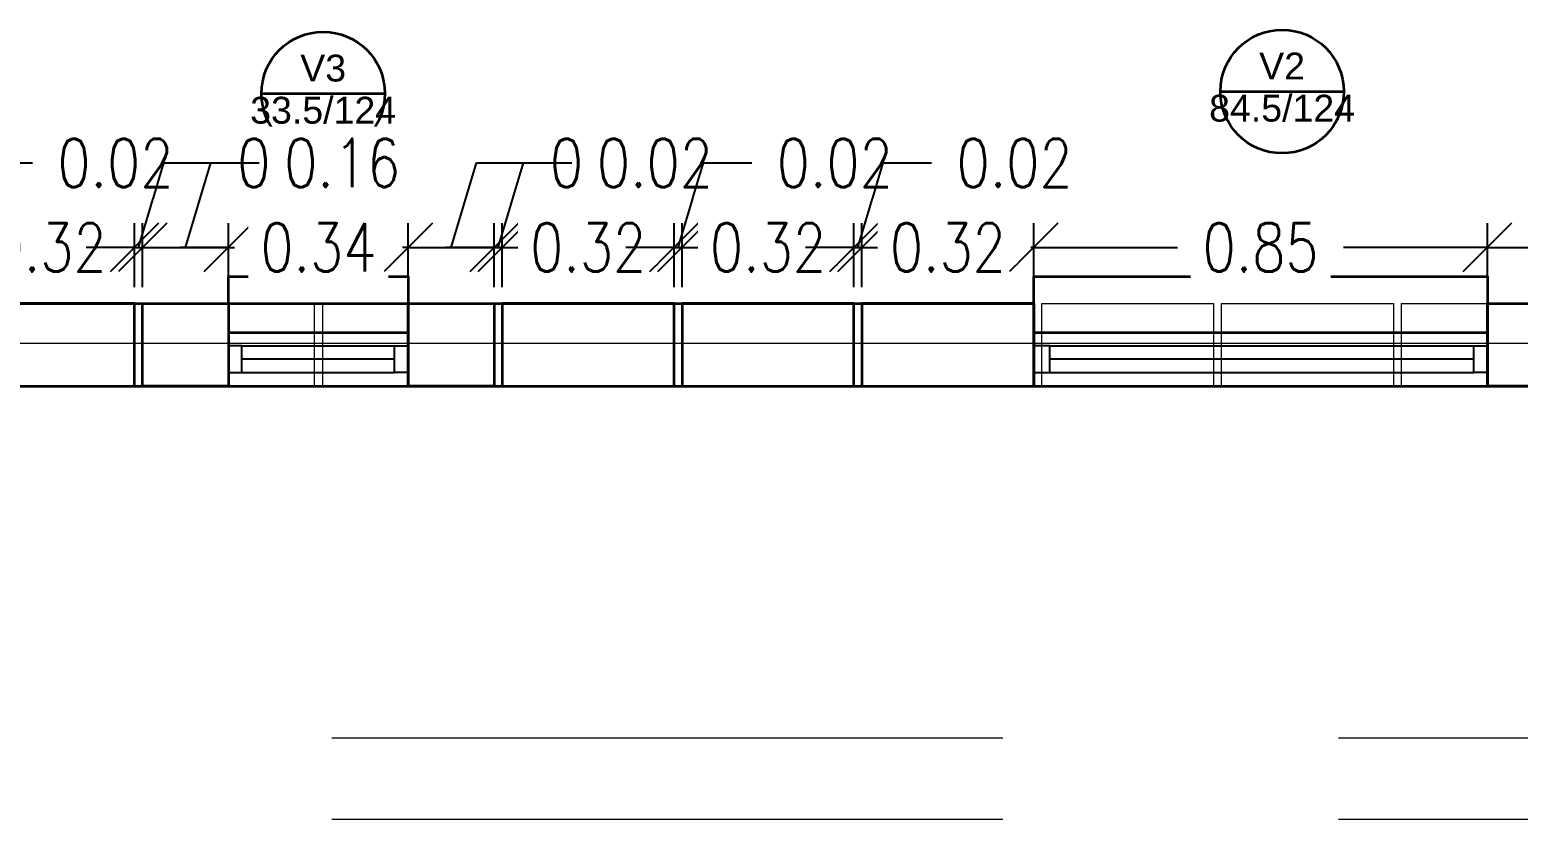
# Model space of a CAD drawing. Header units: metres. Extents: x 45 to 666, y -23 to 325.
# Drawn here: x 207.393 to 210.166, y 66.195 to 67.665 of the extents above; entities that cross this region are included whole.
import ezdxf
from ezdxf.enums import TextEntityAlignment as Align

# ---------------------------------------------------------------- set-up
doc = ezdxf.new("R2010")
doc.units = ezdxf.units.M
doc.header["$LTSCALE"] = 5
doc.header["$MEASUREMENT"] = 0
doc.linetypes.add('HIDDEN', pattern=[0.375, 0.25, -0.125])
doc.layers.get('0').update_dxf_attribs({"color": 30})
doc.layers.get('DEFPOINTS').update_dxf_attribs({"color": 210})
for name, color, linetype, lineweight in [('A-ANNO-DIMS', 3, 'Continuous', 18), ('A-ANNO-NOTE', 7, 'Continuous', 35), ('A-ANNO-SYMB', 3, 'Continuous', 18), ('A-ELEV-MBE1', 7, 'Continuous', 35), ('A-FLOR-OVHD', 3, 'HIDDEN', 18), ('A-GLAZ-FULL', 4, 'Continuous', 25), ('A-WALL-FULL', 7, 'Continuous', 35), ('A-WALL-FULL-EXTR', 7, 'Continuous', 35)]:
    doc.layers.add(name, color=color, linetype=linetype, lineweight=lineweight)
doc.styles.add('E-ARIAL', font='arial.ttf')
doc.styles.add('E-ROMANS', font='romans.shx', dxfattribs={"width": 0.8})
doc.dimstyles.new('E-0050_TICK_18', dxfattribs={"dimscale": 0.001, "dimtxt": 90, "dimasz": 90, "dimexe": 45, "dimexo": 30, "dimgap": 45, "dimtad": 0, "dimzin": 0, "dimdsep": 46, "dimtxsty": 'E-ROMANS', "dimblk": 'OBLIQUE', "dimcen": 45, "dimclrd": 256, "dimclre": 256, "dimclrt": 256, "dimadec": 0, "dimazin": 0, "dimtfac": 1, "dimtmove": 1, "dimatfit": 3, "dimldrblk": 'OPEN90', "dimfxl": 1, "dimtfill": 1, "dimtolj": 1, "dimtzin": 0, "dimarcsym": 0})

# ---------------------------------------------------------------- blocks, each defined once
blk = doc.blocks.new('TAG-WINDOW')
blk.add_lwpolyline([(-0.92, 0), (0.92, 0)])
blk.add_circle((0, 0), 0.92)
at = {"style": 'E-ARIAL'}
blk.add_attdef('V', text='', height=0.4, dxfattribs=at).set_placement((0, 0.06), align=Align.BOTTOM_CENTER)
blk.add_attdef('40/120', text='', height=0.4, dxfattribs=at).set_placement((0, -0.048), align=Align.TOP_CENTER)
blk = doc.blocks.new('_Oblique')
at = {"color": 0, "linetype": 'ByBlock', "lineweight": -2}
blk.add_line((-0.5, -0.5), (0.5, 0.5), dxfattribs=at)
blk = doc.blocks.new('*D378')
at = {"layer": 'A-ANNO-DIMS', "lineweight": -2, "transparency": 16777216}
for p, q in [((207.2606, 67.2598), (207.3078, 67.4173)), ((207.3078, 67.4173), (207.3978, 67.4173)), ((207.2531, 67.1856), (207.2531, 67.3048)), ((207.2681, 67.1856), (207.2681, 67.3048)), ((207.2531, 67.2598), (207.1631, 67.2598)), ((207.2531, 67.2598), (207.2681, 67.2598)), ((207.2531, 67.2598), (207.2681, 67.2598)), ((207.2681, 67.2598), (207.3581, 67.2598))]:
    blk.add_line(p, q, dxfattribs=at)
at = {"layer": 'DEFPOINTS', "color": 0, "transparency": 16777216}
for p in [(207.2681, 67.2598), (207.2531, 67.1556), (207.2681, 67.1556)]:
    blk.add_point(p, dxfattribs=at)
at = {"layer": 'A-ANNO-DIMS', "lineweight": -2, "transparency": 16777216, "xscale": 0.09, "yscale": 0.09, "zscale": 0.09}
blk.add_blockref('_Oblique', (207.2531, 67.2598), dxfattribs=at)
at = {"layer": 'A-ANNO-DIMS', "lineweight": -2, "transparency": 16777216, "xscale": 0.09, "yscale": 0.09, "zscale": 0.09, "rotation": 180}
blk.add_blockref('_Oblique', (207.2681, 67.2598), dxfattribs=at)
at = {"layer": 'A-ANNO-DIMS', "transparency": 16777216, "insert": (207.5525, 67.4173), "char_height": 0.09, "attachment_point": 5, "style": 'E-ROMANS', "bg_fill": 3, "box_fill_scale": 1.25, "bg_fill_color": 256, "bg_fill_true_color": 13158600, "bg_fill_transparency": 0}
blk.add_mtext('\\A1;0.02', dxfattribs=at)
blk = doc.blocks.new('_Open90')
at = {"color": 0, "linetype": 'ByBlock', "lineweight": -2}
for p, q in [((-0.5, 0.5), (0, 0)), ((0, 0), (-1, 0)), ((0, 0), (-0.5, -0.5))]:
    blk.add_line(p, q, dxfattribs=at)
blk = doc.blocks.new('*D379')
at = {"layer": 'A-ANNO-DIMS', "lineweight": -2, "transparency": 16777216}
for p, q in [((207.2681, 67.1856), (207.2681, 67.3048)), ((207.5881, 67.1856), (207.5881, 67.3048)), ((207.2681, 67.2598), (207.1781, 67.2598)), ((207.2681, 67.2598), (207.2733, 67.2598)), ((207.5881, 67.2598), (207.5828, 67.2598)), ((207.5881, 67.2598), (207.6781, 67.2598))]:
    blk.add_line(p, q, dxfattribs=at)
at = {"layer": 'DEFPOINTS', "color": 0, "transparency": 16777216}
for p in [(207.5881, 67.2598), (207.2681, 67.1556), (207.5881, 67.1556)]:
    blk.add_point(p, dxfattribs=at)
at = {"layer": 'A-ANNO-DIMS', "lineweight": -2, "transparency": 16777216, "xscale": 0.09, "yscale": 0.09, "zscale": 0.09}
blk.add_blockref('_Oblique', (207.2681, 67.2598), dxfattribs=at)
at = {"layer": 'A-ANNO-DIMS', "lineweight": -2, "transparency": 16777216, "xscale": 0.09, "yscale": 0.09, "zscale": 0.09, "rotation": 180}
blk.add_blockref('_Oblique', (207.5881, 67.2598), dxfattribs=at)
at = {"layer": 'A-ANNO-DIMS', "transparency": 16777216, "insert": (207.4281, 67.2598), "char_height": 0.09, "attachment_point": 5, "style": 'E-ROMANS', "bg_fill": 3, "box_fill_scale": 1.25, "bg_fill_color": 256, "bg_fill_true_color": 13158600, "bg_fill_transparency": 0}
blk.add_mtext('\\A1;0.32', dxfattribs=at)
blk = doc.blocks.new('*D380')
at = {"layer": 'A-ANNO-DIMS', "lineweight": -2, "transparency": 16777216}
for p, q in [((207.5956, 67.2598), (207.6428, 67.4173)), ((207.6428, 67.4173), (207.7328, 67.4173)), ((207.5881, 67.1856), (207.5881, 67.3048)), ((207.6031, 67.1856), (207.6031, 67.3048)), ((207.5881, 67.2598), (207.4981, 67.2598)), ((207.5881, 67.2598), (207.6031, 67.2598)), ((207.5881, 67.2598), (207.6031, 67.2598)), ((207.6031, 67.2598), (207.6931, 67.2598))]:
    blk.add_line(p, q, dxfattribs=at)
at = {"layer": 'DEFPOINTS', "color": 0, "transparency": 16777216}
for p in [(207.6031, 67.2598), (207.5881, 67.1556), (207.6031, 67.1556)]:
    blk.add_point(p, dxfattribs=at)
at = {"layer": 'A-ANNO-DIMS', "lineweight": -2, "transparency": 16777216, "xscale": 0.09, "yscale": 0.09, "zscale": 0.09}
blk.add_blockref('_Oblique', (207.5881, 67.2598), dxfattribs=at)
at = {"layer": 'A-ANNO-DIMS', "lineweight": -2, "transparency": 16777216, "xscale": 0.09, "yscale": 0.09, "zscale": 0.09, "rotation": 180}
blk.add_blockref('_Oblique', (207.6031, 67.2598), dxfattribs=at)
at = {"layer": 'A-ANNO-DIMS', "transparency": 16777216, "insert": (207.8875, 67.4173), "char_height": 0.09, "attachment_point": 5, "style": 'E-ROMANS', "bg_fill": 3, "box_fill_scale": 1.25, "bg_fill_color": 256, "bg_fill_true_color": 13158600, "bg_fill_transparency": 0}
blk.add_mtext('\\A1;0.02', dxfattribs=at)
blk = doc.blocks.new('*D381')
at = {"layer": 'A-ANNO-DIMS', "lineweight": -2, "transparency": 16777216}
for p, q in [((207.6831, 67.2598), (207.7303, 67.4173)), ((207.7303, 67.4173), (207.8203, 67.4173)), ((207.6031, 67.1856), (207.6031, 67.3048)), ((207.7631, 67.1856), (207.7631, 67.3048)), ((207.6031, 67.2598), (207.7631, 67.2598))]:
    blk.add_line(p, q, dxfattribs=at)
at = {"layer": 'DEFPOINTS', "color": 0, "transparency": 16777216}
for p in [(207.7631, 67.2598), (207.6031, 67.1556), (207.7631, 67.1556)]:
    blk.add_point(p, dxfattribs=at)
at = {"layer": 'A-ANNO-DIMS', "lineweight": -2, "transparency": 16777216, "xscale": 0.09, "yscale": 0.09, "zscale": 0.09, "rotation": 180}
blk.add_blockref('_Oblique', (207.6031, 67.2598), dxfattribs=at)
at = {"layer": 'A-ANNO-DIMS', "lineweight": -2, "transparency": 16777216, "xscale": 0.09, "yscale": 0.09, "zscale": 0.09}
blk.add_blockref('_Oblique', (207.7631, 67.2598), dxfattribs=at)
at = {"layer": 'A-ANNO-DIMS', "transparency": 16777216, "insert": (207.975, 67.4173), "char_height": 0.09, "attachment_point": 5, "style": 'E-ROMANS', "bg_fill": 3, "box_fill_scale": 1.25, "bg_fill_color": 256, "bg_fill_true_color": 13158600, "bg_fill_transparency": 0}
blk.add_mtext('\\A1;0.16', dxfattribs=at)
blk = doc.blocks.new('*D382')
at = {"layer": 'A-ANNO-DIMS', "lineweight": -2, "transparency": 16777216}
for p, q in [((207.7631, 67.1856), (207.7631, 67.3048)), ((208.0981, 67.1856), (208.0981, 67.3048)), ((207.7631, 67.2598), (207.6731, 67.2598)), ((207.7631, 67.2598), (207.7741, 67.2598)), ((208.0981, 67.2598), (208.087, 67.2598)), ((208.0981, 67.2598), (208.1881, 67.2598))]:
    blk.add_line(p, q, dxfattribs=at)
at = {"layer": 'DEFPOINTS', "color": 0, "transparency": 16777216}
for p in [(208.0981, 67.2598), (207.7631, 67.1556), (208.0981, 67.1556)]:
    blk.add_point(p, dxfattribs=at)
at = {"layer": 'A-ANNO-DIMS', "lineweight": -2, "transparency": 16777216, "xscale": 0.09, "yscale": 0.09, "zscale": 0.09}
blk.add_blockref('_Oblique', (207.7631, 67.2598), dxfattribs=at)
at = {"layer": 'A-ANNO-DIMS', "lineweight": -2, "transparency": 16777216, "xscale": 0.09, "yscale": 0.09, "zscale": 0.09, "rotation": 180}
blk.add_blockref('_Oblique', (208.0981, 67.2598), dxfattribs=at)
at = {"layer": 'A-ANNO-DIMS', "transparency": 16777216, "insert": (207.9306, 67.2598), "char_height": 0.09, "attachment_point": 5, "style": 'E-ROMANS', "bg_fill": 3, "box_fill_scale": 1.25, "bg_fill_color": 256, "bg_fill_true_color": 13158600, "bg_fill_transparency": 0}
blk.add_mtext('\\A1;0.34', dxfattribs=at)
blk = doc.blocks.new('*D383')
at = {"layer": 'A-ANNO-DIMS', "lineweight": -2, "transparency": 16777216}
for p, q in [((208.1781, 67.2598), (208.2253, 67.4173)), ((208.2253, 67.4173), (208.3153, 67.4173)), ((208.0981, 67.1856), (208.0981, 67.3048)), ((208.2581, 67.1856), (208.2581, 67.3048)), ((208.0981, 67.2598), (208.2581, 67.2598))]:
    blk.add_line(p, q, dxfattribs=at)
at = {"layer": 'DEFPOINTS', "color": 0, "transparency": 16777216}
for p in [(208.2581, 67.2598), (208.0981, 67.1556), (208.2581, 67.1556)]:
    blk.add_point(p, dxfattribs=at)
at = {"layer": 'A-ANNO-DIMS', "lineweight": -2, "transparency": 16777216, "xscale": 0.09, "yscale": 0.09, "zscale": 0.09, "rotation": 180}
blk.add_blockref('_Oblique', (208.0981, 67.2598), dxfattribs=at)
at = {"layer": 'A-ANNO-DIMS', "lineweight": -2, "transparency": 16777216, "xscale": 0.09, "yscale": 0.09, "zscale": 0.09}
blk.add_blockref('_Oblique', (208.2581, 67.2598), dxfattribs=at)
at = {"layer": 'A-ANNO-DIMS', "transparency": 16777216, "insert": (208.47, 67.4173), "char_height": 0.09, "attachment_point": 5, "style": 'E-ROMANS', "bg_fill": 3, "box_fill_scale": 1.25, "bg_fill_color": 256, "bg_fill_true_color": 13158600, "bg_fill_transparency": 0}
blk.add_mtext('\\A1;0.16', dxfattribs=at)
blk = doc.blocks.new('*D384')
at = {"layer": 'A-ANNO-DIMS', "lineweight": -2, "transparency": 16777216}
for p, q in [((208.2656, 67.2598), (208.3128, 67.4173)), ((208.3128, 67.4173), (208.4028, 67.4173)), ((208.2581, 67.1856), (208.2581, 67.3048)), ((208.2731, 67.1856), (208.2731, 67.3048)), ((208.2581, 67.2598), (208.1681, 67.2598)), ((208.2581, 67.2598), (208.2731, 67.2598)), ((208.2581, 67.2598), (208.2731, 67.2598)), ((208.2731, 67.2598), (208.3631, 67.2598))]:
    blk.add_line(p, q, dxfattribs=at)
at = {"layer": 'DEFPOINTS', "color": 0, "transparency": 16777216}
for p in [(208.2731, 67.2598), (208.2581, 67.1556), (208.2731, 67.1556)]:
    blk.add_point(p, dxfattribs=at)
at = {"layer": 'A-ANNO-DIMS', "lineweight": -2, "transparency": 16777216, "xscale": 0.09, "yscale": 0.09, "zscale": 0.09}
blk.add_blockref('_Oblique', (208.2581, 67.2598), dxfattribs=at)
at = {"layer": 'A-ANNO-DIMS', "lineweight": -2, "transparency": 16777216, "xscale": 0.09, "yscale": 0.09, "zscale": 0.09, "rotation": 180}
blk.add_blockref('_Oblique', (208.2731, 67.2598), dxfattribs=at)
at = {"layer": 'A-ANNO-DIMS', "transparency": 16777216, "insert": (208.5575, 67.4173), "char_height": 0.09, "attachment_point": 5, "style": 'E-ROMANS', "bg_fill": 3, "box_fill_scale": 1.25, "bg_fill_color": 256, "bg_fill_true_color": 13158600, "bg_fill_transparency": 0}
blk.add_mtext('\\A1;0.02', dxfattribs=at)
blk = doc.blocks.new('*D385')
at = {"layer": 'A-ANNO-DIMS', "lineweight": -2, "transparency": 16777216}
for p, q in [((208.2731, 67.1856), (208.2731, 67.3048)), ((208.5931, 67.1856), (208.5931, 67.3048)), ((208.2731, 67.2598), (208.1831, 67.2598)), ((208.2731, 67.2598), (208.2783, 67.2598)), ((208.5931, 67.2598), (208.5878, 67.2598)), ((208.5931, 67.2598), (208.6831, 67.2598))]:
    blk.add_line(p, q, dxfattribs=at)
at = {"layer": 'DEFPOINTS', "color": 0, "transparency": 16777216}
for p in [(208.5931, 67.2598), (208.2731, 67.1556), (208.5931, 67.1556)]:
    blk.add_point(p, dxfattribs=at)
at = {"layer": 'A-ANNO-DIMS', "lineweight": -2, "transparency": 16777216, "xscale": 0.09, "yscale": 0.09, "zscale": 0.09}
blk.add_blockref('_Oblique', (208.2731, 67.2598), dxfattribs=at)
at = {"layer": 'A-ANNO-DIMS', "lineweight": -2, "transparency": 16777216, "xscale": 0.09, "yscale": 0.09, "zscale": 0.09, "rotation": 180}
blk.add_blockref('_Oblique', (208.5931, 67.2598), dxfattribs=at)
at = {"layer": 'A-ANNO-DIMS', "transparency": 16777216, "insert": (208.4331, 67.2598), "char_height": 0.09, "attachment_point": 5, "style": 'E-ROMANS', "bg_fill": 3, "box_fill_scale": 1.25, "bg_fill_color": 256, "bg_fill_true_color": 13158600, "bg_fill_transparency": 0}
blk.add_mtext('\\A1;0.32', dxfattribs=at)
blk = doc.blocks.new('*D386')
at = {"layer": 'A-ANNO-DIMS', "lineweight": -2, "transparency": 16777216}
for p, q in [((208.6006, 67.2598), (208.6478, 67.4173)), ((208.6478, 67.4173), (208.7378, 67.4173)), ((208.5931, 67.1856), (208.5931, 67.3048)), ((208.6081, 67.1856), (208.6081, 67.3048)), ((208.5931, 67.2598), (208.5031, 67.2598)), ((208.5931, 67.2598), (208.6081, 67.2598)), ((208.5931, 67.2598), (208.6081, 67.2598)), ((208.6081, 67.2598), (208.6981, 67.2598))]:
    blk.add_line(p, q, dxfattribs=at)
at = {"layer": 'DEFPOINTS', "color": 0, "transparency": 16777216}
for p in [(208.6081, 67.2598), (208.5931, 67.1556), (208.6081, 67.1556)]:
    blk.add_point(p, dxfattribs=at)
at = {"layer": 'A-ANNO-DIMS', "lineweight": -2, "transparency": 16777216, "xscale": 0.09, "yscale": 0.09, "zscale": 0.09}
blk.add_blockref('_Oblique', (208.5931, 67.2598), dxfattribs=at)
at = {"layer": 'A-ANNO-DIMS', "lineweight": -2, "transparency": 16777216, "xscale": 0.09, "yscale": 0.09, "zscale": 0.09, "rotation": 180}
blk.add_blockref('_Oblique', (208.6081, 67.2598), dxfattribs=at)
at = {"layer": 'A-ANNO-DIMS', "transparency": 16777216, "insert": (208.8925, 67.4173), "char_height": 0.09, "attachment_point": 5, "style": 'E-ROMANS', "bg_fill": 3, "box_fill_scale": 1.25, "bg_fill_color": 256, "bg_fill_true_color": 13158600, "bg_fill_transparency": 0}
blk.add_mtext('\\A1;0.02', dxfattribs=at)
blk = doc.blocks.new('*D387')
at = {"layer": 'A-ANNO-DIMS', "lineweight": -2, "transparency": 16777216}
for p, q in [((208.6081, 67.1856), (208.6081, 67.3048)), ((208.9281, 67.1856), (208.9281, 67.3048)), ((208.6081, 67.2598), (208.5181, 67.2598)), ((208.6081, 67.2598), (208.6133, 67.2598)), ((208.9281, 67.2598), (208.9228, 67.2598)), ((208.9281, 67.2598), (209.0181, 67.2598))]:
    blk.add_line(p, q, dxfattribs=at)
at = {"layer": 'DEFPOINTS', "color": 0, "transparency": 16777216}
for p in [(208.9281, 67.2598), (208.6081, 67.1556), (208.9281, 67.1556)]:
    blk.add_point(p, dxfattribs=at)
at = {"layer": 'A-ANNO-DIMS', "lineweight": -2, "transparency": 16777216, "xscale": 0.09, "yscale": 0.09, "zscale": 0.09}
blk.add_blockref('_Oblique', (208.6081, 67.2598), dxfattribs=at)
at = {"layer": 'A-ANNO-DIMS', "lineweight": -2, "transparency": 16777216, "xscale": 0.09, "yscale": 0.09, "zscale": 0.09, "rotation": 180}
blk.add_blockref('_Oblique', (208.9281, 67.2598), dxfattribs=at)
at = {"layer": 'A-ANNO-DIMS', "transparency": 16777216, "insert": (208.7681, 67.2598), "char_height": 0.09, "attachment_point": 5, "style": 'E-ROMANS', "bg_fill": 3, "box_fill_scale": 1.25, "bg_fill_color": 256, "bg_fill_true_color": 13158600, "bg_fill_transparency": 0}
blk.add_mtext('\\A1;0.32', dxfattribs=at)
blk = doc.blocks.new('*D388')
at = {"layer": 'A-ANNO-DIMS', "lineweight": -2, "transparency": 16777216}
for p, q in [((208.9356, 67.2598), (208.9828, 67.4173)), ((208.9828, 67.4173), (209.0728, 67.4173)), ((208.9281, 67.1856), (208.9281, 67.3048)), ((208.9431, 67.1856), (208.9431, 67.3048)), ((208.9281, 67.2598), (208.8381, 67.2598)), ((208.9281, 67.2598), (208.9431, 67.2598)), ((208.9281, 67.2598), (208.9431, 67.2598)), ((208.9431, 67.2598), (209.0331, 67.2598))]:
    blk.add_line(p, q, dxfattribs=at)
at = {"layer": 'DEFPOINTS', "color": 0, "transparency": 16777216}
for p in [(208.9431, 67.2598), (208.9281, 67.1556), (208.9431, 67.1556)]:
    blk.add_point(p, dxfattribs=at)
at = {"layer": 'A-ANNO-DIMS', "lineweight": -2, "transparency": 16777216, "xscale": 0.09, "yscale": 0.09, "zscale": 0.09}
blk.add_blockref('_Oblique', (208.9281, 67.2598), dxfattribs=at)
at = {"layer": 'A-ANNO-DIMS', "lineweight": -2, "transparency": 16777216, "xscale": 0.09, "yscale": 0.09, "zscale": 0.09, "rotation": 180}
blk.add_blockref('_Oblique', (208.9431, 67.2598), dxfattribs=at)
at = {"layer": 'A-ANNO-DIMS', "transparency": 16777216, "insert": (209.2275, 67.4173), "char_height": 0.09, "attachment_point": 5, "style": 'E-ROMANS', "bg_fill": 3, "box_fill_scale": 1.25, "bg_fill_color": 256, "bg_fill_true_color": 13158600, "bg_fill_transparency": 0}
blk.add_mtext('\\A1;0.02', dxfattribs=at)
blk = doc.blocks.new('*D389')
at = {"layer": 'A-ANNO-DIMS', "lineweight": -2, "transparency": 16777216}
for p, q in [((208.9431, 67.1856), (208.9431, 67.3048)), ((209.2631, 67.1856), (209.2631, 67.3048)), ((208.9431, 67.2598), (208.8531, 67.2598)), ((208.9431, 67.2598), (208.9483, 67.2598)), ((209.2631, 67.2598), (209.2578, 67.2598)), ((209.2631, 67.2598), (209.3531, 67.2598))]:
    blk.add_line(p, q, dxfattribs=at)
at = {"layer": 'DEFPOINTS', "color": 0, "transparency": 16777216}
for p in [(209.2631, 67.2598), (208.9431, 67.1556), (209.2631, 67.1556)]:
    blk.add_point(p, dxfattribs=at)
at = {"layer": 'A-ANNO-DIMS', "lineweight": -2, "transparency": 16777216, "xscale": 0.09, "yscale": 0.09, "zscale": 0.09}
blk.add_blockref('_Oblique', (208.9431, 67.2598), dxfattribs=at)
at = {"layer": 'A-ANNO-DIMS', "lineweight": -2, "transparency": 16777216, "xscale": 0.09, "yscale": 0.09, "zscale": 0.09, "rotation": 180}
blk.add_blockref('_Oblique', (209.2631, 67.2598), dxfattribs=at)
at = {"layer": 'A-ANNO-DIMS', "transparency": 16777216, "insert": (209.1031, 67.2598), "char_height": 0.09, "attachment_point": 5, "style": 'E-ROMANS', "bg_fill": 3, "box_fill_scale": 1.25, "bg_fill_color": 256, "bg_fill_true_color": 13158600, "bg_fill_transparency": 0}
blk.add_mtext('\\A1;0.32', dxfattribs=at)
blk = doc.blocks.new('*D390')
at = {"layer": 'A-ANNO-DIMS', "lineweight": -2, "transparency": 16777216}
for p, q in [((209.2631, 67.1856), (209.2631, 67.3048)), ((210.1081, 67.1856), (210.1081, 67.3048)), ((209.2631, 67.2598), (209.5308, 67.2598)), ((210.1081, 67.2598), (209.8403, 67.2598))]:
    blk.add_line(p, q, dxfattribs=at)
at = {"layer": 'DEFPOINTS', "color": 0, "transparency": 16777216}
for p in [(210.1081, 67.2598), (209.2631, 67.1556), (210.1081, 67.1556)]:
    blk.add_point(p, dxfattribs=at)
at = {"layer": 'A-ANNO-DIMS', "lineweight": -2, "transparency": 16777216, "xscale": 0.09, "yscale": 0.09, "zscale": 0.09, "rotation": 180}
blk.add_blockref('_Oblique', (209.2631, 67.2598), dxfattribs=at)
at = {"layer": 'A-ANNO-DIMS', "lineweight": -2, "transparency": 16777216, "xscale": 0.09, "yscale": 0.09, "zscale": 0.09}
blk.add_blockref('_Oblique', (210.1081, 67.2598), dxfattribs=at)
at = {"layer": 'A-ANNO-DIMS', "transparency": 16777216, "insert": (209.6856, 67.2598), "char_height": 0.09, "attachment_point": 5, "style": 'E-ROMANS', "bg_fill": 3, "box_fill_scale": 1.25, "bg_fill_color": 256, "bg_fill_true_color": 13158600, "bg_fill_transparency": 0}
blk.add_mtext('\\A1;0.85', dxfattribs=at)
blk = doc.blocks.new('*D391')
at = {"layer": 'A-ANNO-DIMS', "lineweight": -2, "transparency": 16777216}
for p, q in [((210.1881, 67.2598), (210.2353, 67.4173)), ((210.2353, 67.4173), (210.3253, 67.4173)), ((210.1081, 67.1856), (210.1081, 67.3048)), ((210.2681, 67.1856), (210.2681, 67.3048)), ((210.1081, 67.2598), (210.2681, 67.2598))]:
    blk.add_line(p, q, dxfattribs=at)
at = {"layer": 'DEFPOINTS', "color": 0, "transparency": 16777216}
for p in [(210.2681, 67.2598), (210.1081, 67.1556), (210.2681, 67.1556)]:
    blk.add_point(p, dxfattribs=at)
at = {"layer": 'A-ANNO-DIMS', "lineweight": -2, "transparency": 16777216, "xscale": 0.09, "yscale": 0.09, "zscale": 0.09, "rotation": 180}
blk.add_blockref('_Oblique', (210.1081, 67.2598), dxfattribs=at)
at = {"layer": 'A-ANNO-DIMS', "lineweight": -2, "transparency": 16777216, "xscale": 0.09, "yscale": 0.09, "zscale": 0.09}
blk.add_blockref('_Oblique', (210.2681, 67.2598), dxfattribs=at)
at = {"layer": 'A-ANNO-DIMS', "transparency": 16777216, "insert": (210.48, 67.4173), "char_height": 0.09, "attachment_point": 5, "style": 'E-ROMANS', "bg_fill": 3, "box_fill_scale": 1.25, "bg_fill_color": 256, "bg_fill_true_color": 13158600, "bg_fill_transparency": 0}
blk.add_mtext('\\A1;0.16', dxfattribs=at)

msp = doc.modelspace()

# ---------------------------------------------------------------- linework, layer by layer
at = {"layer": 'A-ANNO-SYMB', "ltscale": 2}
msp.add_lwpolyline([(211.5597, 67.0806), (206.281, 67.0806)], dxfattribs=at)
at = {"layer": 'A-ELEV-MBE1'}
for points in [[(207.7631, 67.1556), (207.7631, 67.2056), (208.0981, 67.2056), (208.0981, 67.1556)], [(209.2631, 67.1556), (209.2631, 67.2056), (210.1081, 67.2056), (210.1081, 67.1556)], [(207.7631, 67.1556), (208.0981, 67.1556)], [(207.7631, 67.1016), (208.0981, 67.1016)], [(209.2631, 67.1016), (210.1081, 67.1016)], [(207.7631, 67.0016), (208.0981, 67.0016)], [(209.2631, 67.0016), (210.1081, 67.0016)]]:
    msp.add_lwpolyline(points, dxfattribs=at)
at = {"layer": 'A-FLOR-OVHD'}
for p, q in [((206.0808, 66.346), (211.6643, 66.346)), ((206.0808, 66.1947), (211.6643, 66.1947))]:
    msp.add_line(p, q, dxfattribs=at)
for points in [[(207.6031, 67.0016), (207.9231, 67.0016), (207.9231, 67.1556), (207.6031, 67.1556)], [(207.9381, 67.0016), (208.2581, 67.0016), (208.2581, 67.1556), (207.9381, 67.1556)], [(209.2781, 67.1556), (209.5981, 67.1556), (209.5981, 67.0016), (209.2781, 67.0016)], [(209.6131, 67.1556), (209.9331, 67.1556), (209.9331, 67.0016), (209.6131, 67.0016)], [(209.6131, 67.1556), (209.9331, 67.1556), (209.9331, 67.0016), (209.6131, 67.0016)], [(209.9481, 67.1556), (210.2681, 67.1556), (210.2681, 67.0016), (209.9481, 67.0016)]]:
    msp.add_lwpolyline(points, close=True, dxfattribs=at)
at = {"layer": 'A-GLAZ-FULL'}
for p, q in [((207.7881, 67.0766), (208.0727, 67.0766)), ((209.293, 67.0766), (210.0826, 67.0766)), ((208.0727, 67.0516), (207.7881, 67.0516)), ((210.0826, 67.0516), (209.2935, 67.0516)), ((207.7881, 67.0266), (208.0727, 67.0266)), ((209.293, 67.0266), (210.0826, 67.0266))]:
    msp.add_line(p, q, dxfattribs=at)
for points in [[(207.7631, 67.0266), (207.7881, 67.0266), (207.7881, 67.0766), (207.7631, 67.0766)], [(208.0981, 67.0266), (208.0727, 67.0266), (208.0727, 67.0766), (208.0981, 67.0766)], [(209.2631, 67.0266), (209.293, 67.0266), (209.293, 67.0766), (209.2631, 67.0766)], [(210.1081, 67.0266), (210.0826, 67.0266), (210.0826, 67.0766), (210.1081, 67.0766)]]:
    msp.add_lwpolyline(points, dxfattribs=at)
at = {"layer": 'A-WALL-FULL'}
for points in [[(207.2681, 67.0016), (207.5881, 67.0016), (207.5881, 67.1556), (207.2681, 67.1556)], [(207.7631, 67.0016), (207.6031, 67.0016), (207.6031, 67.1556), (207.7631, 67.1556)], [(208.2581, 67.0016), (208.0981, 67.0016), (208.0981, 67.1556), (208.2581, 67.1556)], [(208.2731, 67.0016), (208.5931, 67.0016), (208.5931, 67.1556), (208.2731, 67.1556)], [(208.6081, 67.0016), (208.9281, 67.0016), (208.9281, 67.1556), (208.6081, 67.1556)], [(208.9431, 67.0016), (209.2631, 67.0016), (209.2631, 67.1556), (208.9431, 67.1556)], [(210.2681, 67.0016), (210.1081, 67.0016), (210.1081, 67.1556), (210.2681, 67.1556)]]:
    msp.add_lwpolyline(points, close=True, dxfattribs=at)
at = {"layer": 'A-WALL-FULL-EXTR'}
for p, q in [((206.5951, 67.1556), (207.7631, 67.1556)), ((208.0981, 67.1556), (209.2631, 67.1556)), ((206.5951, 67.0016), (207.7631, 67.0016)), ((208.0981, 67.0016), (209.2631, 67.0016))]:
    msp.add_line(p, q, dxfattribs=at)
for points in [[(207.7631, 67.1556), (207.7631, 67.0016)], [(208.0981, 67.1556), (208.0981, 67.0016)], [(209.2631, 67.1556), (209.2631, 67.0016)], [(210.1081, 67.1556), (210.9411, 67.1556)], [(210.1081, 67.1556), (210.1081, 67.0016)], [(210.1081, 67.0016), (210.9411, 67.0016)]]:
    msp.add_lwpolyline(points, dxfattribs=at)

# ---------------------------------------------------------------- block references
at = {"layer": 'A-ANNO-NOTE', "xscale": 0.125, "yscale": 0.125, "zscale": 0.125}
for p, values in [((207.9395, 67.5465), {'V': 'V3', '40/120': '33.5/124'}), ((209.7257, 67.5503), {'V': 'V2', '40/120': '84.5/124'})]:
    msp.add_blockref('TAG-WINDOW', p, dxfattribs=at).add_auto_attribs(values)

# ---------------------------------------------------------------- next in the draw order: dimensions: what is measured, and where the dimension line sits
at = {"layer": 'A-ANNO-DIMS'}
dim = msp.add_linear_dim(base=(207.2680518761, 67.2598286508), p1=(207.2530518761, 67.1555755998), p2=(207.2680518761, 67.1555755998), dimstyle='E-0050_TICK_18', dxfattribs=at)
dim.commit()
dim.dimension.update_dxf_attribs({"geometry": '*D378', "text_midpoint": (207.4428018761, 67.4173286508)})

# ---------------------------------------------------------------- next in the draw order: dimensions: what is measured, and where the dimension line sits
dim = msp.add_linear_dim(base=(207.5881, 67.2598), p1=(207.2681, 67.1556), p2=(207.5881, 67.1556), dimstyle='E-0050_TICK_18', dxfattribs=at)
dim.commit()
dim.dimension.update_dxf_attribs({"geometry": '*D379', "text_midpoint": (207.4281, 67.2598)})

# ---------------------------------------------------------------- next in the draw order: dimensions: what is measured, and where the dimension line sits
dim = msp.add_linear_dim(base=(207.6030518761, 67.2598286508), p1=(207.5880518761, 67.1555755998), p2=(207.6030518761, 67.1555755998), dimstyle='E-0050_TICK_18', dxfattribs=at)
dim.commit()
dim.dimension.update_dxf_attribs({"geometry": '*D380', "text_midpoint": (207.7778018761, 67.4173286508)})

# ---------------------------------------------------------------- next in the draw order: dimensions: what is measured, and where the dimension line sits
dim = msp.add_linear_dim(base=(207.7631, 67.2598), p1=(207.6031, 67.1556), p2=(207.7631, 67.1556), dimstyle='E-0050_TICK_18', dxfattribs=at)
dim.commit()
dim.dimension.update_dxf_attribs({"geometry": '*D381', "text_midpoint": (207.8653, 67.4173)})

# ---------------------------------------------------------------- next in the draw order: dimensions: what is measured, and where the dimension line sits
dim = msp.add_linear_dim(base=(208.0980518761, 67.2598286508), p1=(207.7630518761, 67.1555755998), p2=(208.0980518761, 67.1555755998), dimstyle='E-0050_TICK_18', dxfattribs=at)
dim.commit()
dim.dimension.update_dxf_attribs({"geometry": '*D382', "text_midpoint": (207.9305518761, 67.2598286508)})

# ---------------------------------------------------------------- next in the draw order: dimensions: what is measured, and where the dimension line sits
dim = msp.add_linear_dim(base=(208.2581, 67.2598), p1=(208.0981, 67.1556), p2=(208.2581, 67.1556), dimstyle='E-0050_TICK_18', dxfattribs=at)
dim.commit()
dim.dimension.update_dxf_attribs({"geometry": '*D383', "text_midpoint": (208.3603, 67.4173)})

# ---------------------------------------------------------------- next in the draw order: dimensions: what is measured, and where the dimension line sits
dim = msp.add_linear_dim(base=(208.2730518761, 67.2598286508), p1=(208.2580518761, 67.1555755998), p2=(208.2730518761, 67.1555755998), dimstyle='E-0050_TICK_18', dxfattribs=at)
dim.commit()
dim.dimension.update_dxf_attribs({"geometry": '*D384', "text_midpoint": (208.4478018761, 67.4173286508)})

# ---------------------------------------------------------------- next in the draw order: dimensions: what is measured, and where the dimension line sits
dim = msp.add_linear_dim(base=(208.5931, 67.2598), p1=(208.2731, 67.1556), p2=(208.5931, 67.1556), dimstyle='E-0050_TICK_18', dxfattribs=at)
dim.commit()
dim.dimension.update_dxf_attribs({"geometry": '*D385', "text_midpoint": (208.4331, 67.2598)})

# ---------------------------------------------------------------- next in the draw order: dimensions: what is measured, and where the dimension line sits
dim = msp.add_linear_dim(base=(208.6080518761, 67.2598286508), p1=(208.5930518761, 67.1555755998), p2=(208.6080518761, 67.1555755998), dimstyle='E-0050_TICK_18', dxfattribs=at)
dim.commit()
dim.dimension.update_dxf_attribs({"geometry": '*D386', "text_midpoint": (208.7828018761, 67.4173286508)})

# ---------------------------------------------------------------- next in the draw order: dimensions: what is measured, and where the dimension line sits
dim = msp.add_linear_dim(base=(208.9281, 67.2598), p1=(208.6081, 67.1556), p2=(208.9281, 67.1556), dimstyle='E-0050_TICK_18', dxfattribs=at)
dim.commit()
dim.dimension.update_dxf_attribs({"geometry": '*D387', "text_midpoint": (208.7681, 67.2598)})

# ---------------------------------------------------------------- next in the draw order: dimensions: what is measured, and where the dimension line sits
dim = msp.add_linear_dim(base=(208.9430518761, 67.2598286508), p1=(208.9280518761, 67.1555755998), p2=(208.9430518761, 67.1555755998), dimstyle='E-0050_TICK_18', dxfattribs=at)
dim.commit()
dim.dimension.update_dxf_attribs({"geometry": '*D388', "text_midpoint": (209.1178018761, 67.4173286508)})

# ---------------------------------------------------------------- next in the draw order: dimensions: what is measured, and where the dimension line sits
dim = msp.add_linear_dim(base=(209.2631, 67.2598), p1=(208.9431, 67.1556), p2=(209.2631, 67.1556), dimstyle='E-0050_TICK_18', dxfattribs=at)
dim.commit()
dim.dimension.update_dxf_attribs({"geometry": '*D389', "text_midpoint": (209.1031, 67.2598)})

# ---------------------------------------------------------------- next in the draw order: dimensions: what is measured, and where the dimension line sits
dim = msp.add_linear_dim(base=(210.1080518761, 67.2598286508), p1=(209.2630518761, 67.1555755998), p2=(210.1080518761, 67.1555755998), dimstyle='E-0050_TICK_18', dxfattribs=at)
dim.commit()
dim.dimension.update_dxf_attribs({"geometry": '*D390', "text_midpoint": (209.6855518761, 67.2598286508)})

# ---------------------------------------------------------------- next in the draw order: dimensions: what is measured, and where the dimension line sits
dim = msp.add_linear_dim(base=(210.2681, 67.2598), p1=(210.1081, 67.1556), p2=(210.2681, 67.1556), dimstyle='E-0050_TICK_18', dxfattribs=at)
dim.commit()
dim.dimension.update_dxf_attribs({"geometry": '*D391', "text_midpoint": (210.3703, 67.4173)})

doc.saveas('drawing.dxf')
